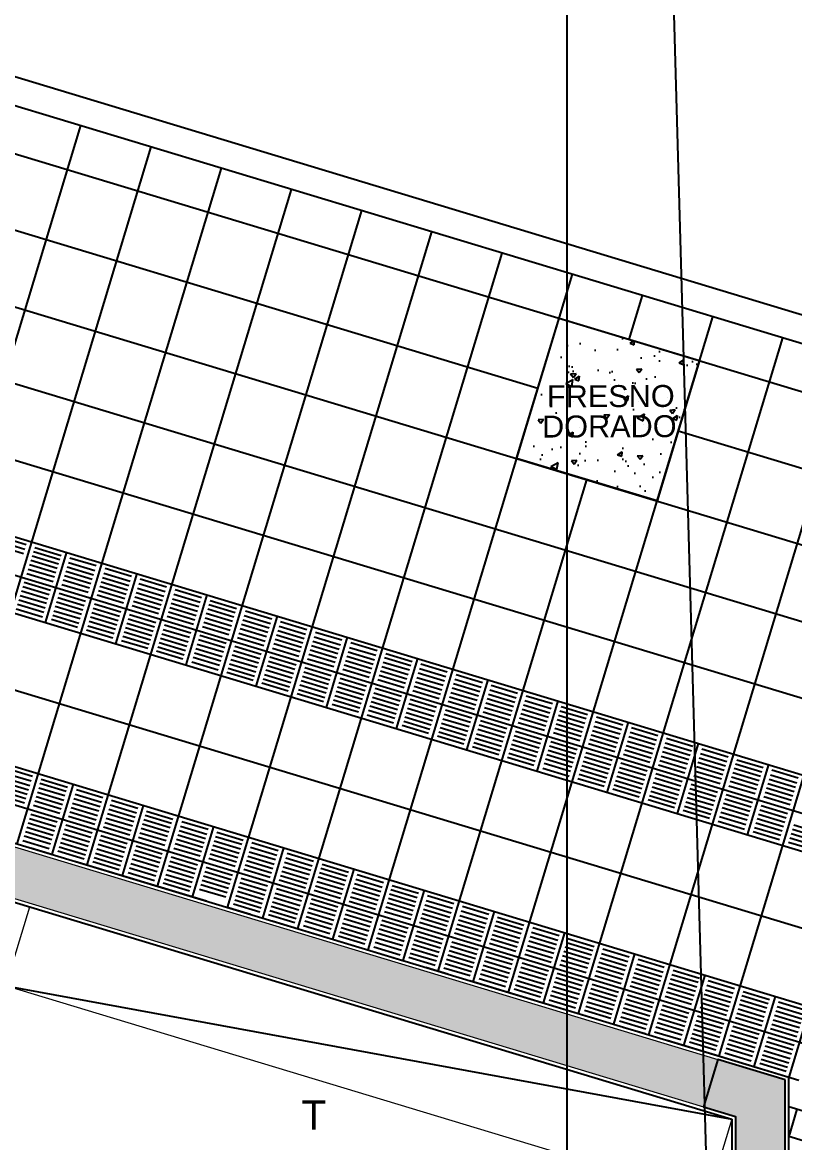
# Model space of a CAD drawing. Header units: inches. Extents: x -309 to 190, y -1585 to -1350.
# Drawn here: x -188.37 to -184.16, y -1381.71 to -1375.6 of the extents above; entities that cross this region are included whole.
import ezdxf
from ezdxf.enums import TextEntityAlignment as Align
from ezdxf.lldxf.tags import DXFTag

# ---------------------------------------------------------------- set-up
doc = ezdxf.new("R2010")
doc.units = ezdxf.units.IN
doc.header["$MEASUREMENT"] = 0
doc.linetypes.add('CENTER2', pattern=[1.125, 0.75, -0.125, 0.125, -0.125])
doc.linetypes.add('HIDDEN', pattern=[0.375, 0.25, -0.125])
doc.layers.get('0').update_dxf_attribs({"color": 9, "linetype": 'CONTINUOUS'})
for name, color, linetype in [('10-TEXTO', 9, 'CONTINUOUS'), ('CIEGOS', 9, 'CONTINUOUS'), ('color gris', 9, 'CONTINUOUS'), ('DET', 9, 'CONTINUOUS'), ('EQUIP', 9, 'CONTINUOUS'), ('estructura', 9, 'CONTINUOUS'), ('lm', 9, 'HIDDEN'), ('NO VIDENTES', 9, 'CONTINUOUS'), ('PROY', 9, 'HIDDEN2'), ('REVOQUE', 9, 'CONTINUOUS'), ('V2', 9, 'CONTINUOUS')]:
    doc.layers.add(name, color=color, linetype=linetype)
doc.layers.add('cota', color=9, linetype='CONTINUOUS', lineweight=9)
doc.layers.add('MURO 27', color=9, linetype='CONTINUOUS', lineweight=9)
doc.styles.add('ROMANS', font='arial.ttf')
doc.styles.get("Standard").update_dxf_attribs({"font": 'arial.ttf'})
tags = doc.linetypes.add('HIDDEN2', pattern=[0.1875, 0.125, -0.0625]).pattern_tags.tags
tags[6:7] = [DXFTag(74, 4), DXFTag(75, 0), DXFTag(340, '0'), DXFTag(46, 1.0), DXFTag(50, 0.0), DXFTag(44, 0.0), DXFTag(45, 0.0)]
tags[4:5] = [DXFTag(74, 4), DXFTag(75, 0), DXFTag(340, '0'), DXFTag(46, 1.0), DXFTag(50, 0.0), DXFTag(44, 0.0), DXFTag(45, 0.0)]

msp = doc.modelspace()

# ---------------------------------------------------------------- hatches: boundary and pattern name
at = {"layer": 'color gris'}
h = msp.add_hatch(color=256, dxfattribs=at)
h.paths.add_polyline_path([(-234.3518, -1419.3882), (-234.6018, -1419.3882), (-234.6018, -1419.1182), (-234.1018, -1419.1182), (-234.1018, -1419.3882)])
h.paths.add_polyline_path([(-234.6018, -1413.2882), (-234.6018, -1413.0382), (-234.3318, -1413.0382), (-234.3318, -1413.5382), (-234.6018, -1413.5382)])
h.paths.add_polyline_path([(-234.6018, -1407.3882), (-234.6018, -1407.1382), (-234.3318, -1407.1382), (-234.3318, -1407.6382), (-234.6018, -1407.6382)])
h.paths.add_polyline_path([(-234.6018, -1401.4882), (-234.6018, -1401.2382), (-234.3318, -1401.2382), (-234.3318, -1401.7382), (-234.6018, -1401.7382)])
h.paths.add_polyline_path([(-234.6018, -1395.5882), (-234.6018, -1395.3382), (-234.3318, -1395.3382), (-234.3318, -1395.8382), (-234.6018, -1395.8382)])
h.paths.add_polyline_path([(-234.6018, -1389.6882), (-234.6018, -1389.4382), (-234.3318, -1389.4382), (-234.3318, -1389.9382), (-234.6018, -1389.9382)])
h.paths.add_polyline_path([(-234.3518, -1379.1082), (-234.6018, -1379.1082), (-234.6018, -1379.3782), (-234.0419, -1379.3782), (-234.0419, -1379.1082)])
h.paths.add_polyline_path([(-234.6018, -1383.7882), (-234.6018, -1383.5382), (-234.3318, -1383.5382), (-234.3318, -1384.0382), (-234.6018, -1384.0382)])
h.paths.add_polyline_path([(-199.2985, -1406.2982), (-199.2985, -1406.0482), (-199.0285, -1406.0482), (-199.0285, -1406.5482), (-199.2985, -1406.5482)])
h.paths.add_polyline_path([(-181.3218, -1419.1182), (-181.0518, -1419.1182), (-181.0518, -1419.3882), (-181.3218, -1419.3882)])
h.paths.add_polyline_path([(-206.6218, -1375.5582), (-206.6218, -1375.3082), (-206.8918, -1375.3082), (-206.8918, -1375.9682), (-206.6218, -1375.9682)])
h.paths.add_polyline_path([(-191.7851, -1379.3584), (-192.2851, -1379.3584), (-192.2851, -1379.1382), (-192.2261, -1378.943), (-191.707, -1379.0999)])
h.paths.add_polyline_path([(-184.2118, -1381.3667), (-184.5775, -1381.2561), (-184.6557, -1381.5145), (-184.4818, -1381.5671), (-184.4818, -1381.8667), (-184.2118, -1381.8667)])
h.paths.add_polyline_path([(-184.7118, -1395.5882), (-184.7118, -1395.4882), (-184.2118, -1395.4882), (-184.2118, -1395.6882), (-184.7118, -1395.6882)])
h.paths.add_polyline_path([(-184.7118, -1389.6882), (-184.7118, -1389.5882), (-184.2118, -1389.5882), (-184.2118, -1389.7882), (-184.7118, -1389.7882)])
h.paths.add_polyline_path([(-184.7118, -1383.7882), (-184.7118, -1383.6882), (-184.2118, -1383.6882), (-184.2118, -1383.8882), (-184.7118, -1383.8882)])
h.paths.add_polyline_path([(-203.9892, -1375.3855), (-204.2285, -1375.3131), (-204.3067, -1375.5715), (-203.8281, -1375.7163), (-203.7499, -1375.4578)])
h.paths.add_polyline_path([(-206.5818, -1395.5882), (-206.5818, -1395.4882), (-206.0818, -1395.4882), (-206.0818, -1395.6882), (-206.5818, -1395.6882)])
h.paths.add_polyline_path([(-184.2118, -1410.4082), (-184.2118, -1410.6582), (-184.4818, -1410.6582), (-184.4818, -1410.1582), (-184.2118, -1410.1582)])
h.paths.add_polyline_path([(-191.7652, -1410.3882), (-192.0152, -1410.3882), (-192.0152, -1410.6582), (-191.5152, -1410.6582), (-191.5152, -1410.3882)])
h.paths.add_polyline_path([(-199.0485, -1410.3882), (-199.2985, -1410.3882), (-199.2985, -1410.6582), (-198.7985, -1410.6582), (-198.7985, -1410.3882)])
h.paths.add_polyline_path([(-184.4818, -1401.4882), (-184.4818, -1401.2382), (-184.2118, -1401.2382), (-184.2118, -1401.7382), (-184.4818, -1401.7382)])
h.paths.add_polyline_path([(-191.7652, -1401.2382), (-192.0152, -1401.2382), (-192.0152, -1401.5082), (-191.5152, -1401.5082), (-191.5152, -1401.2382)])
h.paths.add_polyline_path([(-199.0485, -1401.2382), (-199.2985, -1401.2382), (-199.2985, -1401.5082), (-198.7985, -1401.5082), (-198.7985, -1401.2382)])
h.paths.add_polyline_path([(-191.7652, -1419.1182), (-192.0152, -1419.1182), (-192.0152, -1419.3882), (-191.5152, -1419.3882), (-191.5152, -1419.1182)])
h.paths.add_polyline_path([(-199.0485, -1419.1182), (-199.2985, -1419.1182), (-199.2985, -1419.3882), (-198.7985, -1419.3882), (-198.7985, -1419.1182)])
h.paths.add_polyline_path([(-184.2118, -1419.3882), (-184.2118, -1419.1182), (-184.7118, -1419.1182), (-184.7118, -1419.3882)])
h.paths.add_polyline_path([(-206.3318, -1419.1182), (-206.5818, -1419.1182), (-206.5818, -1419.3882), (-206.0818, -1419.3882), (-206.0818, -1419.1182)])
h.paths.add_polyline_path([(-206.8718, -1419.1182), (-207.1218, -1419.1182), (-207.1218, -1419.3882), (-206.6218, -1419.3882), (-206.6218, -1419.1182)])
h.paths.add_polyline_path([(-206.5818, -1379.2382), (-206.5818, -1379.1382), (-206.0818, -1379.1382), (-206.0818, -1379.3382), (-206.5818, -1379.3382)])
h.paths.add_polyline_path([(-206.5818, -1413.2882), (-206.5818, -1413.0382), (-206.3118, -1413.0382), (-206.3118, -1413.5382), (-206.5818, -1413.5382)])
h.paths.add_polyline_path([(-206.6218, -1413.2882), (-206.6218, -1413.0382), (-206.8918, -1413.0382), (-206.8918, -1413.5382), (-206.6218, -1413.5382)])
h.paths.add_polyline_path([(-206.5818, -1407.3882), (-206.5818, -1407.1382), (-206.3118, -1407.1382), (-206.3118, -1407.6382), (-206.5818, -1407.6382)])
h.paths.add_polyline_path([(-206.6218, -1407.3882), (-206.6218, -1407.1382), (-206.8918, -1407.1382), (-206.8918, -1407.6382), (-206.6218, -1407.6382)])
h.paths.add_polyline_path([(-206.5818, -1401.4882), (-206.5818, -1401.2382), (-206.3118, -1401.2382), (-206.3118, -1401.7382), (-206.5818, -1401.7382)])
h.paths.add_polyline_path([(-206.6218, -1401.4882), (-206.6218, -1401.2382), (-206.8918, -1401.2382), (-206.8918, -1401.7382), (-206.6218, -1401.7382)])
h.paths.add_polyline_path([(-206.6218, -1395.5882), (-206.6218, -1395.3382), (-206.8918, -1395.3382), (-206.8918, -1395.8382), (-206.6218, -1395.8382)])
h.paths.add_polyline_path([(-206.5818, -1389.6882), (-206.5818, -1389.5882), (-206.0818, -1389.5882), (-206.0818, -1389.7882), (-206.5818, -1389.7882)])
h.paths.add_polyline_path([(-206.6218, -1389.6882), (-206.6218, -1389.4382), (-206.8918, -1389.4382), (-206.8918, -1389.9382), (-206.6218, -1389.9382)])
h.paths.add_polyline_path([(-211.4118, -1375.6182), (-211.4118, -1375.3082), (-211.6818, -1375.3082), (-211.6818, -1375.9682), (-211.4118, -1375.9682)])
h.paths.add_polyline_path([(-206.5818, -1383.7882), (-206.5818, -1383.6882), (-206.0818, -1383.6882), (-206.0818, -1383.8882), (-206.5818, -1383.8882)])
h.paths.add_polyline_path([(-206.6218, -1383.7882), (-206.6218, -1383.5382), (-206.8918, -1383.5382), (-206.8918, -1384.0382), (-206.6218, -1384.0382)])
h.paths.add_polyline_path([(-206.6218, -1379.2382), (-206.6218, -1378.9882), (-206.8918, -1378.9882), (-206.8918, -1379.4882), (-206.6218, -1379.4882)])
at = {"layer": 'MURO 27'}
h = msp.add_hatch(color=256, dxfattribs=at)
h.paths.add_polyline_path([(-206.8918, -1375.3082), (-211.4118, -1375.3082), (-211.4118, -1375.5782), (-208.6918, -1375.5782), (-208.6918, -1379.1682), (-208.4218, -1379.1682), (-208.4218, -1375.5782), (-206.8918, -1375.5782)])
h.paths.add_polyline_path([(-204.0482, -1375.6497), (-204.3067, -1375.5715), (-204.5294, -1376.3082), (-206.1218, -1376.3082), (-206.1218, -1375.3082), (-206.6218, -1375.3082), (-206.6218, -1375.5782), (-206.3918, -1375.5782), (-206.3918, -1376.3082), (-206.6218, -1376.3082), (-206.6218, -1375.9682), (-206.8918, -1375.9682), (-206.8918, -1378.8982), (-207.5818, -1378.8982), (-207.5818, -1379.1682), (-206.8918, -1379.1682), (-206.8918, -1378.9882), (-206.6218, -1378.9882), (-206.6218, -1376.5782), (-204.329, -1376.5782)])
h.paths.add_polyline_path([(-203.7499, -1375.4578), (-203.8281, -1375.7163), (-192.2851, -1379.2072), (-192.2851, -1379.1382), (-192.2261, -1378.943)])
h.paths.add_polyline_path([(-191.707, -1379.0999), (-191.7851, -1379.3584), (-184.6557, -1381.5145), (-184.5775, -1381.2561)])
h.paths.add_polyline_path([(-184.2118, -1381.8667), (-184.4818, -1381.8667), (-184.4818, -1383.6882), (-184.2118, -1383.6882)])
h.paths.add_polyline_path([(-184.2118, -1383.8882), (-184.4818, -1383.8882), (-184.4818, -1389.5882), (-184.2118, -1389.5882)])
h.paths.add_polyline_path([(-184.2118, -1389.7882), (-184.4818, -1389.7882), (-184.4818, -1395.4882), (-184.2118, -1395.4882)])
h.paths.add_polyline_path([(-184.2118, -1395.6882), (-184.4818, -1395.6882), (-184.4818, -1398.7382), (-184.2118, -1398.7382)])
h.paths.add_polyline_path([(-184.2118, -1399.9782), (-184.4818, -1399.9782), (-184.4818, -1401.2382), (-184.2118, -1401.2382)])
h.paths.add_polyline_path([(-184.2118, -1413.5382), (-184.4818, -1413.5382), (-184.4818, -1419.1182), (-184.2118, -1419.1182)])
h.paths.add_polyline_path([(-184.2118, -1410.6582), (-184.4818, -1410.6582), (-184.4818, -1410.8982), (-184.2118, -1410.8982)])
h.paths.add_polyline_path([(-199.2985, -1419.1182), (-206.0818, -1419.1182), (-206.0818, -1419.3882), (-199.2985, -1419.3882)])
h.paths.add_polyline_path([(-207.1218, -1419.1182), (-234.1018, -1419.1182), (-234.1018, -1419.3882), (-207.1218, -1419.3882)])
h.paths.add_polyline_path([(-192.0152, -1419.1182), (-198.7985, -1419.1182), (-198.7985, -1419.3882), (-192.0152, -1419.3882)])
h.paths.add_polyline_path([(-184.7118, -1419.1182), (-191.5152, -1419.1182), (-191.5152, -1419.3882), (-184.7118, -1419.3882)])
h.paths.add_polyline_path([(-234.3318, -1413.5382), (-234.6018, -1413.5382), (-234.6018, -1419.1182), (-234.3318, -1419.1182)])
h.paths.add_polyline_path([(-234.3318, -1407.6382), (-234.6018, -1407.6382), (-234.6018, -1413.0382), (-234.3318, -1413.0382)])
h.paths.add_polyline_path([(-234.3318, -1401.7382), (-234.6018, -1401.7382), (-234.6018, -1407.1382), (-234.3318, -1407.1382)])
h.paths.add_polyline_path([(-234.3318, -1398.0282), (-234.6018, -1398.0282), (-234.6018, -1401.2382), (-234.3318, -1401.2382)])
h.paths.add_polyline_path([(-234.3318, -1384.0382), (-234.6018, -1384.0382), (-234.6018, -1389.4382), (-234.3318, -1389.4382)])
h.paths.add_polyline_path([(-234.3318, -1389.9382), (-234.6018, -1389.9382), (-234.6018, -1395.3382), (-234.3318, -1395.3382)])
h.paths.add_polyline_path([(-234.3318, -1379.3782), (-234.6018, -1379.3782), (-234.6018, -1382.0482), (-234.3318, -1382.0482)])
h.paths.add_polyline_path([(-234.3318, -1382.5882), (-234.6018, -1382.5882), (-234.6018, -1383.5382), (-234.3318, -1383.5382)])
h.paths.add_polyline_path([(-206.6218, -1389.9382), (-206.8918, -1389.9382), (-206.8918, -1395.3382), (-206.6218, -1395.3382)])
h.paths.add_polyline_path([(-206.6218, -1384.0382), (-206.8918, -1384.0382), (-206.8918, -1389.4382), (-206.6218, -1389.4382)])
h.paths.add_polyline_path([(-206.6218, -1379.4882), (-206.8918, -1379.4882), (-206.8918, -1383.5382), (-206.6218, -1383.5382)])
h.paths.add_polyline_path([(-206.6218, -1398.0282), (-206.8918, -1398.0282), (-206.8918, -1401.2382), (-206.6218, -1401.2382)])
h.paths.add_polyline_path([(-206.6218, -1401.7382), (-206.8918, -1401.7382), (-206.8918, -1407.1382), (-206.6218, -1407.1382)])
h.paths.add_polyline_path([(-206.6218, -1407.6382), (-206.8918, -1407.6382), (-206.8918, -1407.7482), (-206.6218, -1407.7482)])
at = {"layer": 'PROY'}
h = msp.add_hatch(dxfattribs=at)
h.set_pattern_fill('AR-CONC', color=256, scale=0.04, angle=-16.82674, style=0)
h.set_pattern_definition([(33.17326, (-90.32947, -1596.99455), (0.26735397, -0.10707874), [0.03, -0.33]), (338.17326, (-90.32947, -1596.99455), (0.03397317, 0.30406087), [0.024, -0.264]), (83.6247, (-90.3072, -1597.00347), (0.30132713, 0.19698213), [0.02549608, -0.28045684]), (29.35746, (-90.3063, -1596.91797), (0.389453, -0.1869504), [0.045, -0.495]), (79.8089, (-90.27386, -1596.93355), (0.4706522, 0.2647386), [0.0382441, -0.4206855]), (334.35742, (-90.3063, -1596.91797), (0.4706522, 0.2647386), [0.036, -0.396]), (4.17326, (-90.27382, -1596.9487), (0.18192024, -0.22326895), [0.03, -0.33]), (309.17326, (-90.27382, -1596.9487), (0.17712524, 0.2494671), [0.024, -0.264]), (54.6247, (-90.25866, -1596.9673), (0.35904548, 0.02619816), [0.02549608, -0.28045684]), (20.673256, (-90.32947, -1596.99455), (0.04320195, 0.126048325), [0, -0.2608, 0, -0.268, 0, -0.265]), (350.673256, (-90.32947, -1596.99455), (0.14639193, 0.12054871), [0, -0.1528, 0, -0.2548, 0, -0.101]), (310.673256, (-90.41485, -1596.96873), (0.20177496, -0.07044774), [0, -0.1, 0, -0.312, 0, -0.414]), (300.67326, (-90.45314, -1596.95715), (0.234878, -0.0292004), [0, -0.13, 0, -0.2072, 0, -0.294])])
h.paths.add_polyline_path([(-185.444, -1377.2121), (-185.6755, -1377.9779), (-184.9098, -1378.2095), (-184.6782, -1377.4437)])

# ---------------------------------------------------------------- linework, layer by layer
msp.add_lwpolyline([(-185.4018, -1354.7382), (-185.4018, -1389.4382), (-184.5018, -1389.4382), (-184.5018, -1386.7382)], close=True)
for points in [[(-188.4608, -1380.8548), (-184.5018, -1381.5819)], [(-181.347, -1382.3741), (-184.1918, -1381.5138)], [(-184.147, -1381.5273), (-184.1918, -1381.6757)], [(-181.3918, -1382.5225), (-184.1918, -1381.6757)]]:
    msp.add_lwpolyline(points)
at = {"layer": 'CIEGOS'}
for points in [[(-204.0052, -1373.6882), (-171.8211, -1383.4215)], [(-204.0644, -1374.0882), (-172.0635, -1383.7661)], [(-204.1827, -1374.8882), (-172.5483, -1384.4553)]]:
    msp.add_lwpolyline(points, dxfattribs=at)
at = {"layer": 'DET'}
for points in [[(-203.7094, -1371.6882), (-170.6093, -1381.6985)], [(-203.8277, -1372.4882), (-171.094, -1382.3877)], [(-203.8883, -1372.8882), (-171.336, -1382.7329)], [(-203.946, -1373.2882), (-171.5788, -1383.0769)], [(-204.0348, -1373.8882), (-171.9423, -1383.5938)], [(-204.1235, -1374.4882), (-172.3059, -1384.1107)], [(-204.2123, -1375.0882), (-172.6803, -1384.6243)], [(-189.1662, -1379.8475), (-188.0517, -1376.1623)], [(-188.7833, -1379.9632), (-187.6688, -1376.2781)], [(-189.7714, -1376.3213), (-185.5597, -1377.595)], [(-188.4004, -1380.079), (-187.286, -1376.3939)], [(-188.0176, -1380.1948), (-186.9031, -1376.5097)], [(-187.6347, -1380.3106), (-186.5202, -1376.6255)], [(-187.2518, -1380.4264), (-186.1373, -1376.7413)], [(-186.8689, -1380.5422), (-185.7545, -1376.857)], [(-186.4861, -1380.658), (-185.3716, -1376.9728)], [(-185.0611, -1377.3279), (-184.9887, -1377.0886)], [(-185.7203, -1380.8896), (-184.6058, -1377.2044)], [(-185.3375, -1381.0054), (-184.223, -1377.3202)], [(-184.9546, -1381.1212), (-183.8401, -1377.436)], [(-184.5717, -1381.237), (-183.4572, -1377.5518)], [(-184.1888, -1381.3527), (-183.0743, -1377.6676)], [(-184.794, -1377.8266), (-180.5824, -1379.1003)], [(-186.1032, -1380.7738), (-185.2927, -1378.0937)], [(-188.2445, -1378.8725), (-188.1287, -1378.4896)], [(-187.8616, -1378.9883), (-187.7458, -1378.6054)], [(-187.4788, -1379.1041), (-187.363, -1378.7212)], [(-187.0959, -1379.2199), (-186.9801, -1378.837)], [(-186.713, -1379.3357), (-186.5972, -1378.9528)], [(-186.3301, -1379.4515), (-186.2143, -1379.0686)], [(-185.9473, -1379.5673), (-185.8315, -1379.1844)], [(-185.5644, -1379.6831), (-185.4486, -1379.3002)], [(-185.1815, -1379.7989), (-185.0657, -1379.416)], [(-184.7986, -1379.9146), (-184.6829, -1379.5318)], [(-184.4158, -1380.0304), (-184.3, -1379.6476)], [(-188.209, -1380.1369), (-188.0932, -1379.7541)], [(-187.8261, -1380.2527), (-187.7103, -1379.8699)], [(-187.4433, -1380.3685), (-187.3275, -1379.9856)], [(-187.0604, -1380.4843), (-186.9446, -1380.1014)], [(-186.6775, -1380.6001), (-186.5617, -1380.2172)], [(-186.2946, -1380.7159), (-186.1788, -1380.333)], [(-185.9118, -1380.8317), (-185.796, -1380.4488)], [(-185.5289, -1380.9475), (-185.4131, -1380.5646)], [(-185.146, -1381.0633), (-185.0302, -1380.6804)], [(-184.7631, -1381.1791), (-184.6474, -1380.7962)], [(-184.3803, -1381.2949), (-184.2645, -1380.912)]]:
    msp.add_lwpolyline(points, dxfattribs=at)
at = {"layer": 'EQUIP', "linetype": 'Continuous', "lineweight": 5}
msp.add_lwpolyline([(-184.5018, -1381.5819), (-184.6321, -1382.0127), (-188.4608, -1380.8548), (-188.3306, -1380.424)], close=True, dxfattribs=at)
at = {"layer": 'estructura'}
msp.add_lwpolyline([(-184.2118, -1381.3667), (-184.5775, -1381.2561), (-184.6557, -1381.5145), (-184.4818, -1381.5671), (-184.4818, -1381.8667), (-184.2118, -1381.8667)], close=True, dxfattribs=at)
at = {"layer": 'lm', "linetype": 'CENTER2'}
msp.add_lwpolyline([(-206.3913, -1374.6381), (-171.2368, -1385.2698)], dxfattribs=at)
at = {"layer": 'MURO 27'}
for points in [[(-206.6218, -1375.3082), (-206.1218, -1375.3082), (-206.1218, -1376.3082), (-204.5294, -1376.3082), (-204.2285, -1375.3131), (-184.5775, -1381.2561)], [(-206.6218, -1376.5782), (-204.329, -1376.5782), (-204.0482, -1375.6497), (-184.6557, -1381.5145)]]:
    msp.add_lwpolyline(points, dxfattribs=at)
at = {"layer": 'NO VIDENTES'}
for p, q in [((-188.5021, -1378.4289), (-188.3586, -1378.4724)), ((-188.3513, -1378.4484), (-188.4949, -1378.405)), ((-188.5094, -1378.4529), (-188.3658, -1378.4963)), ((-188.1671, -1378.5303), (-188.3107, -1378.4868)), ((-188.3035, -1378.4629), (-188.1599, -1378.5063)), ((-188.1816, -1378.5781), (-188.3252, -1378.5347)), ((-188.1744, -1378.5542), (-188.3179, -1378.5108)), ((-188.1193, -1378.5447), (-187.9757, -1378.5882)), ((-187.9684, -1378.5642), (-188.112, -1378.5208)), ((-188.2033, -1378.6499), (-188.3469, -1378.6065)), ((-188.1961, -1378.626), (-188.3396, -1378.5826)), ((-188.1888, -1378.602), (-188.3324, -1378.5586)), ((-188.1337, -1378.5926), (-187.9902, -1378.636)), ((-188.1265, -1378.5687), (-187.9829, -1378.6121)), ((-187.9278, -1378.6026), (-187.7842, -1378.6461)), ((-187.777, -1378.6221), (-187.9206, -1378.5787)), ((-188.2178, -1378.6978), (-188.3614, -1378.6543)), ((-188.1554, -1378.6644), (-188.0119, -1378.7078)), ((-188.1482, -1378.6405), (-188.0046, -1378.6839)), ((-188.141, -1378.6165), (-187.9974, -1378.6599)), ((-187.9495, -1378.6744), (-187.806, -1378.7178)), ((-187.9423, -1378.6505), (-187.7987, -1378.6939)), ((-187.9351, -1378.6266), (-187.7915, -1378.67)), ((-187.7364, -1378.6605), (-187.5928, -1378.7039)), ((-187.5856, -1378.68), (-187.7291, -1378.6366)), ((-188.2395, -1378.7696), (-188.3831, -1378.7261)), ((-188.2322, -1378.7456), (-188.3758, -1378.7022)), ((-188.225, -1378.7217), (-188.3686, -1378.6783)), ((-188.1772, -1378.7362), (-188.0336, -1378.7796)), ((-188.1699, -1378.7122), (-188.0263, -1378.7557)), ((-187.964, -1378.7223), (-187.8204, -1378.7657)), ((-187.9568, -1378.6983), (-187.8132, -1378.7418)), ((-187.7581, -1378.7323), (-187.6145, -1378.7757)), ((-187.7509, -1378.7084), (-187.6073, -1378.7518)), ((-187.7436, -1378.6845), (-187.6, -1378.7279)), ((-187.5449, -1378.7184), (-187.4014, -1378.7618)), ((-187.3941, -1378.7379), (-187.5377, -1378.6945)), ((-188.4048, -1378.7979), (-188.2612, -1378.8413)), ((-188.254, -1378.8174), (-188.3975, -1378.774)), ((-188.2467, -1378.7935), (-188.3903, -1378.7501)), ((-188.1916, -1378.784), (-188.048, -1378.8275)), ((-188.1844, -1378.7601), (-188.0408, -1378.8035)), ((-187.9857, -1378.7941), (-187.8421, -1378.8375)), ((-187.9785, -1378.7701), (-187.8349, -1378.8136)), ((-187.7726, -1378.7802), (-187.629, -1378.8236)), ((-187.7653, -1378.7562), (-187.6218, -1378.7997)), ((-187.5667, -1378.7902), (-187.4231, -1378.8336)), ((-187.5594, -1378.7663), (-187.4158, -1378.8097)), ((-187.5522, -1378.7424), (-187.4086, -1378.7858)), ((-187.2099, -1378.8197), (-187.3535, -1378.7763)), ((-187.3463, -1378.7524), (-187.2027, -1378.7958)), ((-188.0698, -1378.8992), (-188.2133, -1378.8558)), ((-188.2061, -1378.8319), (-188.0625, -1378.8753)), ((-188.1989, -1378.808), (-188.0553, -1378.8514)), ((-188.0002, -1378.8419), (-187.8566, -1378.8853)), ((-187.993, -1378.818), (-187.8494, -1378.8614)), ((-187.7943, -1378.852), (-187.6507, -1378.8954)), ((-187.787, -1378.828), (-187.6435, -1378.8715)), ((-187.5811, -1378.8381), (-187.4376, -1378.8815)), ((-187.5739, -1378.8141), (-187.4303, -1378.8576)), ((-187.2316, -1378.8915), (-187.3752, -1378.8481)), ((-187.2244, -1378.8676), (-187.368, -1378.8242)), ((-187.2172, -1378.8437), (-187.3607, -1378.8002)), ((-187.1693, -1378.8581), (-187.0257, -1378.9016)), ((-187.1621, -1378.8342), (-187.0185, -1378.8776)), ((-187.0113, -1378.8537), (-187.1548, -1378.8103)), ((-187.8783, -1378.9571), (-188.0219, -1378.9137)), ((-188.0147, -1378.8898), (-187.8711, -1378.9332)), ((-188.0074, -1378.8659), (-187.8638, -1378.9093)), ((-187.8088, -1378.8998), (-187.6652, -1378.9432)), ((-187.8015, -1378.8759), (-187.6579, -1378.9193)), ((-187.6028, -1378.9099), (-187.4593, -1378.9533)), ((-187.5956, -1378.8859), (-187.452, -1378.9294)), ((-187.2461, -1378.9394), (-187.3897, -1378.896)), ((-187.2389, -1378.9155), (-187.3825, -1378.872)), ((-187.1838, -1378.906), (-187.0402, -1378.9494)), ((-187.1765, -1378.8821), (-187.033, -1378.9255)), ((-186.9779, -1378.916), (-186.8343, -1378.9595)), ((-186.9706, -1378.8921), (-186.8271, -1378.9355)), ((-186.8198, -1378.9116), (-186.9634, -1378.8682)), ((-187.6869, -1379.015), (-187.8305, -1378.9716)), ((-187.8232, -1378.9477), (-187.6796, -1378.9911)), ((-187.816, -1378.9238), (-187.6724, -1378.9672)), ((-187.6246, -1378.9816), (-187.481, -1379.0251)), ((-187.6173, -1378.9577), (-187.4737, -1379.0011)), ((-187.6101, -1378.9338), (-187.4665, -1378.9772)), ((-187.2678, -1379.0112), (-187.4114, -1378.9678)), ((-187.2606, -1378.9872), (-187.4042, -1378.9438)), ((-187.1983, -1378.9539), (-187.0547, -1378.9973)), ((-187.191, -1378.9299), (-187.0474, -1378.9734)), ((-186.9923, -1378.9639), (-186.8488, -1379.0073)), ((-186.9851, -1378.94), (-186.8415, -1378.9834)), ((-186.7864, -1378.9739), (-186.6429, -1379.0174)), ((-186.7792, -1378.95), (-186.6356, -1378.9934)), ((-186.6284, -1378.9695), (-186.772, -1378.9261)), ((-187.4954, -1379.0729), (-187.639, -1379.0295)), ((-187.6318, -1379.0056), (-187.4882, -1379.049)), ((-187.2895, -1379.083), (-187.4331, -1379.0395)), ((-187.2823, -1379.059), (-187.4259, -1379.0156)), ((-187.2751, -1379.0351), (-187.4186, -1378.9917)), ((-187.22, -1379.0256), (-187.0764, -1379.0691)), ((-187.2127, -1379.0017), (-187.0692, -1379.0451)), ((-187.0068, -1379.0118), (-186.8632, -1379.0552)), ((-186.9996, -1378.9878), (-186.856, -1379.0312)), ((-186.8009, -1379.0218), (-186.6573, -1379.0652)), ((-186.7937, -1378.9979), (-186.6501, -1379.0413)), ((-186.595, -1379.0318), (-186.4514, -1379.0753)), ((-186.5878, -1379.0079), (-186.4442, -1379.0513)), ((-186.4369, -1379.0274), (-186.5805, -1378.984)), ((-186.3891, -1379.0419), (-186.2455, -1379.0853)), ((-187.4476, -1379.0874), (-187.304, -1379.1308)), ((-187.2968, -1379.1069), (-187.4404, -1379.0635)), ((-187.2417, -1379.0974), (-187.0981, -1379.1409)), ((-187.2344, -1379.0735), (-187.0909, -1379.1169)), ((-187.2272, -1379.0496), (-187.0836, -1379.093)), ((-187.0285, -1379.0835), (-186.885, -1379.127)), ((-187.0213, -1379.0596), (-186.8777, -1379.103)), ((-186.8154, -1379.0697), (-186.6718, -1379.1131)), ((-186.8081, -1379.0457), (-186.6646, -1379.0891)), ((-186.6167, -1379.1036), (-186.4731, -1379.147)), ((-186.6095, -1379.0797), (-186.4659, -1379.1231)), ((-186.6022, -1379.0558), (-186.4587, -1379.0992)), ((-186.26, -1379.1331), (-186.4036, -1379.0897)), ((-186.2527, -1379.1092), (-186.3963, -1379.0658)), ((-186.0541, -1379.1432), (-186.1976, -1379.0998)), ((-187.1126, -1379.1887), (-187.2562, -1379.1453)), ((-187.2489, -1379.1214), (-187.1053, -1379.1648)), ((-187.0502, -1379.1553), (-186.9067, -1379.1988)), ((-187.043, -1379.1314), (-186.8994, -1379.1748)), ((-187.0358, -1379.1075), (-186.8922, -1379.1509)), ((-186.8443, -1379.1654), (-186.7008, -1379.2088)), ((-186.8371, -1379.1414), (-186.6935, -1379.1849)), ((-186.8299, -1379.1175), (-186.6863, -1379.1609)), ((-186.6239, -1379.1275), (-186.4804, -1379.171)), ((-186.2817, -1379.2049), (-186.4253, -1379.1615)), ((-186.2745, -1379.181), (-186.418, -1379.1376)), ((-186.2672, -1379.1571), (-186.4108, -1379.1137)), ((-186.2121, -1379.1476), (-186.0685, -1379.191)), ((-186.2049, -1379.1237), (-186.0613, -1379.1671)), ((-185.8626, -1379.2011), (-186.0062, -1379.1577)), ((-186.9211, -1379.2466), (-187.0647, -1379.2032)), ((-187.0575, -1379.1793), (-186.9139, -1379.2227)), ((-186.8588, -1379.2132), (-186.7152, -1379.2567)), ((-186.8516, -1379.1893), (-186.708, -1379.2327)), ((-186.6529, -1379.2233), (-186.5093, -1379.2667)), ((-186.6457, -1379.1993), (-186.5021, -1379.2428)), ((-186.6384, -1379.1754), (-186.4948, -1379.2188)), ((-186.2889, -1379.2289), (-186.4325, -1379.1854)), ((-186.2338, -1379.2194), (-186.0903, -1379.2628)), ((-186.2266, -1379.1955), (-186.083, -1379.2389)), ((-186.2194, -1379.1716), (-186.0758, -1379.215)), ((-186.0207, -1379.2055), (-185.8771, -1379.2489)), ((-186.0134, -1379.1816), (-185.8699, -1379.225)), ((-185.6712, -1379.259), (-185.8148, -1379.2156)), ((-186.7297, -1379.3045), (-186.8733, -1379.2611)), ((-186.866, -1379.2372), (-186.7225, -1379.2806)), ((-186.6674, -1379.2711), (-186.5238, -1379.3145)), ((-186.6601, -1379.2472), (-186.5166, -1379.2906)), ((-186.3179, -1379.3246), (-186.4615, -1379.2812)), ((-186.3106, -1379.3007), (-186.4542, -1379.2572)), ((-186.3034, -1379.2767), (-186.447, -1379.2333)), ((-186.2411, -1379.2433), (-186.0975, -1379.2868)), ((-186.0424, -1379.2773), (-185.8988, -1379.3207)), ((-186.0352, -1379.2534), (-185.8916, -1379.2968)), ((-186.0279, -1379.2294), (-185.8843, -1379.2729)), ((-185.8365, -1379.2873), (-185.6929, -1379.3308)), ((-185.8292, -1379.2634), (-185.6857, -1379.3068)), ((-185.822, -1379.2395), (-185.6784, -1379.2829)), ((-185.4798, -1379.3169), (-185.6233, -1379.2734)), ((-186.5383, -1379.3624), (-186.6818, -1379.319)), ((-186.6746, -1379.2951), (-186.531, -1379.3385)), ((-186.3324, -1379.3724), (-186.4759, -1379.329)), ((-186.3251, -1379.3485), (-186.4687, -1379.3051)), ((-186.27, -1379.3391), (-186.1264, -1379.3825)), ((-186.2628, -1379.3151), (-186.1192, -1379.3586)), ((-186.2555, -1379.2912), (-186.112, -1379.3346)), ((-186.0641, -1379.3491), (-185.9205, -1379.3925)), ((-186.0496, -1379.3012), (-185.9061, -1379.3447)), ((-185.851, -1379.3352), (-185.7074, -1379.3786)), ((-185.8437, -1379.3113), (-185.7001, -1379.3547)), ((-185.645, -1379.3452), (-185.5015, -1379.3887)), ((-185.6378, -1379.3213), (-185.4942, -1379.3647)), ((-185.6306, -1379.2974), (-185.487, -1379.3408)), ((-185.4319, -1379.3313), (-185.2883, -1379.3748)), ((-186.4904, -1379.3769), (-186.3468, -1379.4203)), ((-186.3396, -1379.3964), (-186.4832, -1379.353)), ((-186.2845, -1379.3869), (-186.1409, -1379.4303)), ((-186.2773, -1379.363), (-186.1337, -1379.4064)), ((-186.0786, -1379.397), (-185.935, -1379.4404)), ((-186.0713, -1379.373), (-185.9278, -1379.4164)), ((-185.8727, -1379.407), (-185.7291, -1379.4504)), ((-185.8582, -1379.3591), (-185.7146, -1379.4026)), ((-185.6595, -1379.3931), (-185.5159, -1379.4365)), ((-185.6523, -1379.3692), (-185.5087, -1379.4126)), ((-185.31, -1379.4466), (-185.4536, -1379.4031)), ((-185.3028, -1379.4226), (-185.4464, -1379.3792)), ((-185.2956, -1379.3987), (-185.4391, -1379.3553)), ((-185.0969, -1379.4327), (-185.2405, -1379.3892)), ((-186.1554, -1379.4782), (-186.299, -1379.4348)), ((-186.2917, -1379.4108), (-186.1482, -1379.4543)), ((-186.1003, -1379.4687), (-185.9567, -1379.5122)), ((-186.0931, -1379.4448), (-185.9495, -1379.4882)), ((-186.0858, -1379.4209), (-185.9422, -1379.4643)), ((-185.8871, -1379.4548), (-185.7436, -1379.4983)), ((-185.8799, -1379.4309), (-185.7363, -1379.4743)), ((-185.6812, -1379.4649), (-185.5377, -1379.5083)), ((-185.6668, -1379.417), (-185.5232, -1379.4604)), ((-185.3245, -1379.4944), (-185.4681, -1379.451)), ((-185.3173, -1379.4705), (-185.4608, -1379.4271)), ((-185.2622, -1379.461), (-185.1186, -1379.5045)), ((-185.2549, -1379.4371), (-185.1114, -1379.4805)), ((-185.2477, -1379.4132), (-185.1041, -1379.4566)), ((-185.0563, -1379.4711), (-184.9127, -1379.5145)), ((-184.9055, -1379.4906), (-185.049, -1379.4471)), ((-185.964, -1379.5361), (-186.1075, -1379.4927)), ((-185.9089, -1379.5266), (-185.7653, -1379.5701)), ((-185.9016, -1379.5027), (-185.758, -1379.5461)), ((-185.8944, -1379.4788), (-185.7508, -1379.5222)), ((-185.6957, -1379.5127), (-185.5521, -1379.5562)), ((-185.6885, -1379.4888), (-185.5449, -1379.5322)), ((-185.3462, -1379.5662), (-185.4898, -1379.5228)), ((-185.3317, -1379.5183), (-185.4753, -1379.4749)), ((-185.2766, -1379.5089), (-185.1331, -1379.5523)), ((-185.2694, -1379.485), (-185.1258, -1379.5284)), ((-185.0707, -1379.5189), (-184.9272, -1379.5623)), ((-185.0635, -1379.495), (-184.9199, -1379.5384)), ((-184.8648, -1379.529), (-184.7213, -1379.5724)), ((-184.714, -1379.5485), (-184.8576, -1379.505)), ((-185.7725, -1379.594), (-185.9161, -1379.5506)), ((-185.7174, -1379.5845), (-185.5738, -1379.628)), ((-185.7102, -1379.5606), (-185.5666, -1379.604)), ((-185.7029, -1379.5367), (-185.5594, -1379.5801)), ((-185.3607, -1379.6141), (-185.5043, -1379.5706)), ((-185.3535, -1379.5901), (-185.497, -1379.5467)), ((-185.2984, -1379.5807), (-185.1548, -1379.6241)), ((-185.2839, -1379.5328), (-185.1403, -1379.5762)), ((-185.0924, -1379.5907), (-184.9489, -1379.6341)), ((-185.0852, -1379.5668), (-184.9416, -1379.6102)), ((-185.078, -1379.5429), (-184.9344, -1379.5863)), ((-184.8793, -1379.5768), (-184.7357, -1379.6202)), ((-184.8721, -1379.5529), (-184.7285, -1379.5963)), ((-184.6734, -1379.5869), (-184.5298, -1379.6303)), ((-184.5226, -1379.6063), (-184.6662, -1379.5629)), ((-185.5811, -1379.6519), (-185.7247, -1379.6085)), ((-185.3824, -1379.6859), (-185.526, -1379.6424)), ((-185.3752, -1379.6619), (-185.5187, -1379.6185)), ((-185.3679, -1379.638), (-185.5115, -1379.5946)), ((-185.3201, -1379.6525), (-185.1765, -1379.6959)), ((-185.3128, -1379.6285), (-185.1693, -1379.672)), ((-185.3056, -1379.6046), (-185.162, -1379.648)), ((-185.1069, -1379.6386), (-184.9633, -1379.682)), ((-184.901, -1379.6486), (-184.7574, -1379.692)), ((-184.8938, -1379.6247), (-184.7502, -1379.6681)), ((-184.8865, -1379.6008), (-184.743, -1379.6442)), ((-184.6879, -1379.6347), (-184.5443, -1379.6781)), ((-184.6806, -1379.6108), (-184.5371, -1379.6542)), ((-184.3384, -1379.6882), (-184.482, -1379.6448)), ((-184.4747, -1379.6208), (-184.3311, -1379.6642)), ((-188.4666, -1379.6934), (-188.3231, -1379.7368)), ((-188.3158, -1379.7128), (-188.4594, -1379.6694)), ((-185.5332, -1379.6664), (-185.3896, -1379.7098)), ((-185.3345, -1379.7003), (-185.191, -1379.7437)), ((-185.3273, -1379.6764), (-185.1837, -1379.7198)), ((-185.1286, -1379.7104), (-184.9851, -1379.7538)), ((-185.1214, -1379.6864), (-184.9778, -1379.7299)), ((-185.1142, -1379.6625), (-184.9706, -1379.7059)), ((-184.9155, -1379.6965), (-184.7719, -1379.7399)), ((-184.7096, -1379.7065), (-184.566, -1379.7499)), ((-184.7023, -1379.6826), (-184.5588, -1379.726)), ((-184.6951, -1379.6586), (-184.5515, -1379.7021)), ((-184.3529, -1379.736), (-184.4964, -1379.6926)), ((-184.3456, -1379.7121), (-184.4892, -1379.6687)), ((-184.2905, -1379.7026), (-184.1469, -1379.7461)), ((-184.1397, -1379.7221), (-184.2833, -1379.6787)), ((-188.4883, -1379.7651), (-188.3448, -1379.8086)), ((-188.4811, -1379.7412), (-188.3375, -1379.7846)), ((-188.4739, -1379.7173), (-188.3303, -1379.7607)), ((-188.1389, -1379.8186), (-188.2824, -1379.7752)), ((-188.1316, -1379.7947), (-188.2752, -1379.7513)), ((-188.268, -1379.7273), (-188.1244, -1379.7707)), ((-185.1982, -1379.7677), (-185.3418, -1379.7243)), ((-185.1431, -1379.7582), (-184.9995, -1379.8016)), ((-185.1359, -1379.7343), (-184.9923, -1379.7777)), ((-184.9372, -1379.7683), (-184.7936, -1379.8117)), ((-184.93, -1379.7443), (-184.7864, -1379.7877)), ((-184.9227, -1379.7204), (-184.7791, -1379.7638)), ((-184.7241, -1379.7544), (-184.5805, -1379.7978)), ((-184.3746, -1379.8078), (-184.5181, -1379.7644)), ((-184.3673, -1379.7839), (-184.5109, -1379.7405)), ((-184.3601, -1379.76), (-184.5037, -1379.7165)), ((-184.3122, -1379.7744), (-184.1687, -1379.8179)), ((-184.305, -1379.7505), (-184.1614, -1379.7939)), ((-184.2978, -1379.7266), (-184.1542, -1379.77)), ((-188.5028, -1379.813), (-188.3592, -1379.8564)), ((-188.4956, -1379.7891), (-188.352, -1379.8325)), ((-188.1533, -1379.8665), (-188.2969, -1379.823)), ((-188.1461, -1379.8425), (-188.2897, -1379.7991)), ((-188.091, -1379.8331), (-187.9474, -1379.8765)), ((-188.0838, -1379.8091), (-187.9402, -1379.8526)), ((-187.9329, -1379.8286), (-188.0765, -1379.7852)), ((-185.0068, -1379.8256), (-185.1503, -1379.7822)), ((-184.9517, -1379.8161), (-184.8081, -1379.8595)), ((-184.9444, -1379.7922), (-184.8009, -1379.8356)), ((-184.7458, -1379.8262), (-184.6022, -1379.8696)), ((-184.7385, -1379.8022), (-184.5949, -1379.8456)), ((-184.7313, -1379.7783), (-184.5877, -1379.8217)), ((-184.3963, -1379.8796), (-184.5399, -1379.8362)), ((-184.389, -1379.8557), (-184.5326, -1379.8123)), ((-184.3267, -1379.8223), (-184.1831, -1379.8657)), ((-184.3195, -1379.7984), (-184.1759, -1379.8418)), ((-188.1678, -1379.9143), (-188.3114, -1379.8709)), ((-188.1606, -1379.8904), (-188.3041, -1379.847)), ((-188.1055, -1379.8809), (-187.9619, -1379.9244)), ((-188.0982, -1379.857), (-187.9547, -1379.9004)), ((-187.8996, -1379.891), (-187.756, -1379.9344)), ((-187.8923, -1379.867), (-187.7487, -1379.9105)), ((-187.7415, -1379.8865), (-187.8851, -1379.8431)), ((-184.8153, -1379.8835), (-184.9589, -1379.84)), ((-184.6239, -1379.9414), (-184.7675, -1379.8979)), ((-184.7602, -1379.874), (-184.6167, -1379.9174)), ((-184.753, -1379.8501), (-184.6094, -1379.8935)), ((-184.4107, -1379.9275), (-184.5543, -1379.884)), ((-184.4035, -1379.9035), (-184.5471, -1379.8601)), ((-184.3484, -1379.8941), (-184.2048, -1379.9375)), ((-184.3412, -1379.8702), (-184.1976, -1379.9136)), ((-188.1895, -1379.9861), (-188.3331, -1379.9427)), ((-188.1823, -1379.9622), (-188.3259, -1379.9188)), ((-188.1199, -1379.9288), (-187.9764, -1379.9722)), ((-188.1127, -1379.9049), (-187.9691, -1379.9483)), ((-187.914, -1379.9388), (-187.7705, -1379.9823)), ((-187.9068, -1379.9149), (-187.7632, -1379.9583)), ((-187.5645, -1379.9923), (-187.7081, -1379.9489)), ((-187.5573, -1379.9684), (-187.7009, -1379.9249)), ((-187.6936, -1379.901), (-187.5501, -1379.9444)), ((-187.3586, -1380.0023), (-187.5022, -1379.9589)), ((-184.576, -1379.9558), (-184.4325, -1379.9993)), ((-184.4252, -1379.9753), (-184.5688, -1379.9319)), ((-184.418, -1379.9514), (-184.5616, -1379.908)), ((-184.3629, -1379.9419), (-184.2193, -1379.9854)), ((-184.3557, -1379.918), (-184.2121, -1379.9614)), ((-188.2112, -1380.0579), (-188.3548, -1380.0145)), ((-188.204, -1380.034), (-188.3476, -1379.9905)), ((-188.1967, -1380.01), (-188.3403, -1379.9666)), ((-188.1417, -1380.0006), (-187.9981, -1380.044)), ((-188.1344, -1379.9767), (-187.9908, -1380.0201)), ((-187.9285, -1379.9867), (-187.7849, -1380.0301)), ((-187.9213, -1379.9628), (-187.7777, -1380.0062)), ((-187.5863, -1380.0641), (-187.7298, -1380.0207)), ((-187.579, -1380.0401), (-187.7226, -1379.9967)), ((-187.5718, -1380.0162), (-187.7154, -1379.9728)), ((-187.5167, -1380.0068), (-187.3731, -1380.0502)), ((-187.5094, -1379.9828), (-187.3659, -1380.0263)), ((-187.3108, -1380.0168), (-187.1672, -1380.0602)), ((-184.241, -1380.0572), (-184.3846, -1380.0137)), ((-184.3774, -1379.9898), (-184.2338, -1380.0332)), ((-184.3701, -1379.9659), (-184.2265, -1380.0093)), ((-184.1715, -1379.9998), (-184.0279, -1380.0433)), ((-184.1642, -1379.9759), (-184.0206, -1380.0193)), ((-188.3693, -1380.0623), (-188.2257, -1380.1058)), ((-188.2185, -1380.0818), (-188.362, -1380.0384)), ((-188.1634, -1380.0724), (-188.0198, -1380.1158)), ((-188.1561, -1380.0484), (-188.0125, -1380.0919)), ((-188.1489, -1380.0245), (-188.0053, -1380.0679)), ((-187.9575, -1380.0824), (-187.8139, -1380.1258)), ((-187.9502, -1380.0585), (-187.8066, -1380.1019)), ((-187.943, -1380.0345), (-187.7994, -1380.078)), ((-187.5935, -1380.088), (-187.7371, -1380.0446)), ((-187.5384, -1380.0786), (-187.3948, -1380.122)), ((-187.5312, -1380.0546), (-187.3876, -1380.098)), ((-187.5239, -1380.0307), (-187.3803, -1380.0741)), ((-187.1817, -1380.1081), (-187.3252, -1380.0647)), ((-187.1744, -1380.0842), (-187.318, -1380.0407)), ((-186.9758, -1380.1181), (-187.1193, -1380.0747)), ((-184.0496, -1380.1151), (-184.1932, -1380.0716)), ((-184.1859, -1380.0477), (-184.0423, -1380.0911)), ((-184.1787, -1380.0238), (-184.0351, -1380.0672)), ((-188.0343, -1380.1637), (-188.1778, -1380.1202)), ((-188.1706, -1380.0963), (-188.027, -1380.1397)), ((-187.9719, -1380.1303), (-187.8283, -1380.1737)), ((-187.9647, -1380.1063), (-187.8211, -1380.1498)), ((-187.6224, -1380.1837), (-187.766, -1380.1403)), ((-187.6152, -1380.1598), (-187.7588, -1380.1164)), ((-187.608, -1380.1359), (-187.7515, -1380.0924)), ((-187.5456, -1380.1025), (-187.4021, -1380.1459)), ((-187.2034, -1380.1799), (-187.347, -1380.1364)), ((-187.1961, -1380.1559), (-187.3397, -1380.1125)), ((-187.1889, -1380.132), (-187.3325, -1380.0886)), ((-187.1338, -1380.1226), (-186.9902, -1380.166)), ((-187.1266, -1380.0986), (-186.983, -1380.142)), ((-186.7843, -1380.176), (-186.9279, -1380.1326)), ((-187.8428, -1380.2215), (-187.9864, -1380.1781)), ((-187.9792, -1380.1542), (-187.8356, -1380.1976)), ((-187.6369, -1380.2316), (-187.7805, -1380.1882)), ((-187.6297, -1380.2077), (-187.7733, -1380.1642)), ((-187.5746, -1380.1982), (-187.431, -1380.2416)), ((-187.5673, -1380.1743), (-187.4238, -1380.2177)), ((-187.5601, -1380.1503), (-187.4165, -1380.1938)), ((-187.2106, -1380.2038), (-187.3542, -1380.1604)), ((-187.1555, -1380.1943), (-187.0119, -1380.2378)), ((-187.1483, -1380.1704), (-187.0047, -1380.2138)), ((-187.141, -1380.1465), (-186.9975, -1380.1899)), ((-186.9496, -1380.2044), (-186.806, -1380.2478)), ((-186.9424, -1380.1805), (-186.7988, -1380.2239)), ((-186.9351, -1380.1565), (-186.7916, -1380.1999)), ((-186.7365, -1380.1905), (-186.5929, -1380.2339)), ((-187.795, -1380.236), (-187.6514, -1380.2794)), ((-187.6441, -1380.2555), (-187.7877, -1380.2121)), ((-187.5891, -1380.2461), (-187.4455, -1380.2895)), ((-187.5818, -1380.2221), (-187.4382, -1380.2656)), ((-187.2396, -1380.2995), (-187.3831, -1380.2561)), ((-187.2323, -1380.2756), (-187.3759, -1380.2322)), ((-187.2251, -1380.2517), (-187.3687, -1380.2082)), ((-187.1628, -1380.2183), (-187.0192, -1380.2617)), ((-186.9641, -1380.2522), (-186.8205, -1380.2957)), ((-186.9568, -1380.2283), (-186.8133, -1380.2717)), ((-186.6146, -1380.3057), (-186.7582, -1380.2623)), ((-186.6074, -1380.2818), (-186.7509, -1380.2383)), ((-186.6001, -1380.2578), (-186.7437, -1380.2144)), ((-186.4014, -1380.2918), (-186.545, -1380.2484)), ((-187.4599, -1380.3373), (-187.6035, -1380.2939)), ((-187.5963, -1380.27), (-187.4527, -1380.3134)), ((-187.254, -1380.3474), (-187.3976, -1380.304)), ((-187.2468, -1380.3234), (-187.3904, -1380.28)), ((-187.1917, -1380.314), (-187.0481, -1380.3574)), ((-187.1845, -1380.2901), (-187.0409, -1380.3335)), ((-187.1772, -1380.2661), (-187.0337, -1380.3096)), ((-186.9858, -1380.324), (-186.8422, -1380.3675)), ((-186.9713, -1380.2762), (-186.8277, -1380.3196)), ((-186.6291, -1380.3536), (-186.7726, -1380.3101)), ((-186.6218, -1380.3296), (-186.7654, -1380.2862)), ((-186.5667, -1380.3202), (-186.4232, -1380.3636)), ((-186.5595, -1380.2962), (-186.4159, -1380.3397)), ((-186.5523, -1380.2723), (-186.4087, -1380.3157)), ((-186.3536, -1380.3063), (-186.21, -1380.3497)), ((-187.2613, -1380.3713), (-187.4049, -1380.3279)), ((-187.2134, -1380.3858), (-187.0698, -1380.4292)), ((-187.2062, -1380.3619), (-187.0626, -1380.4053)), ((-187.1989, -1380.3379), (-187.0554, -1380.3813)), ((-187.0003, -1380.3719), (-186.8567, -1380.4153)), ((-186.993, -1380.348), (-186.8495, -1380.3914)), ((-186.6508, -1380.4253), (-186.7944, -1380.3819)), ((-186.6363, -1380.3775), (-186.7799, -1380.3341)), ((-186.5812, -1380.368), (-186.4376, -1380.4115)), ((-186.574, -1380.3441), (-186.4304, -1380.3875)), ((-186.2317, -1380.4215), (-186.3753, -1380.3781)), ((-186.2245, -1380.3976), (-186.3681, -1380.3541)), ((-186.2172, -1380.3736), (-186.3608, -1380.3302)), ((-186.1694, -1380.3881), (-186.0258, -1380.4315)), ((-186.0186, -1380.4076), (-186.1622, -1380.3642)), ((-187.0771, -1380.4531), (-187.2207, -1380.4097)), ((-187.022, -1380.4437), (-186.8784, -1380.4871)), ((-187.0147, -1380.4197), (-186.8712, -1380.4632)), ((-187.0075, -1380.3958), (-186.8639, -1380.4392)), ((-186.6653, -1380.4732), (-186.8088, -1380.4298)), ((-186.658, -1380.4493), (-186.8016, -1380.4059)), ((-186.6029, -1380.4398), (-186.4593, -1380.4832)), ((-186.5884, -1380.392), (-186.4449, -1380.4354)), ((-186.2462, -1380.4693), (-186.3898, -1380.4259)), ((-186.239, -1380.4454), (-186.3825, -1380.402)), ((-186.1839, -1380.436), (-186.0403, -1380.4794)), ((-186.1766, -1380.412), (-186.033, -1380.4555)), ((-185.978, -1380.446), (-185.8344, -1380.4894)), ((-185.8271, -1380.4655), (-185.9707, -1380.4221)), ((-186.8856, -1380.511), (-187.0292, -1380.4676)), ((-186.687, -1380.545), (-186.8305, -1380.5016)), ((-186.6797, -1380.5211), (-186.8233, -1380.4776)), ((-186.6725, -1380.4971), (-186.8161, -1380.4537)), ((-186.6174, -1380.4877), (-186.4738, -1380.5311)), ((-186.6102, -1380.4637), (-186.4666, -1380.5072)), ((-186.2679, -1380.5411), (-186.4115, -1380.4977)), ((-186.2534, -1380.4933), (-186.397, -1380.4499)), ((-186.2056, -1380.5078), (-186.062, -1380.5512)), ((-186.1983, -1380.4838), (-186.0548, -1380.5272)), ((-186.1911, -1380.4599), (-186.0475, -1380.5033)), ((-185.9924, -1380.4939), (-185.8488, -1380.5373)), ((-185.9852, -1380.4699), (-185.8416, -1380.5134)), ((-185.6429, -1380.5473), (-185.7865, -1380.5039)), ((-185.7793, -1380.48), (-185.6357, -1380.5234)), ((-186.8378, -1380.5255), (-186.6942, -1380.5689)), ((-186.6391, -1380.5595), (-186.4955, -1380.6029)), ((-186.6319, -1380.5355), (-186.4883, -1380.579)), ((-186.6246, -1380.5116), (-186.4811, -1380.555)), ((-186.2896, -1380.6129), (-186.4332, -1380.5695)), ((-186.2824, -1380.589), (-186.426, -1380.5456)), ((-186.2751, -1380.5651), (-186.4187, -1380.5216)), ((-186.22, -1380.5556), (-186.0765, -1380.599)), ((-186.0141, -1380.5656), (-185.8706, -1380.6091)), ((-186.0069, -1380.5417), (-185.8633, -1380.5851)), ((-185.9997, -1380.5178), (-185.8561, -1380.5612)), ((-185.6574, -1380.5952), (-185.801, -1380.5518)), ((-185.6502, -1380.5712), (-185.7938, -1380.5278)), ((-185.5951, -1380.5618), (-185.4515, -1380.6052)), ((-185.4443, -1380.5813), (-185.5878, -1380.5379)), ((-186.5028, -1380.6268), (-186.6463, -1380.5834)), ((-186.3041, -1380.6608), (-186.4477, -1380.6174)), ((-186.2969, -1380.6369), (-186.4404, -1380.5934)), ((-186.2418, -1380.6274), (-186.0982, -1380.6708)), ((-186.2345, -1380.6035), (-186.0909, -1380.6469)), ((-186.2273, -1380.5795), (-186.0837, -1380.623)), ((-186.0286, -1380.6135), (-185.885, -1380.6569)), ((-185.6791, -1380.667), (-185.8227, -1380.6235)), ((-185.6719, -1380.643), (-185.8155, -1380.5996)), ((-185.6646, -1380.6191), (-185.8082, -1380.5757)), ((-185.6096, -1380.6097), (-185.466, -1380.6531)), ((-185.6023, -1380.5857), (-185.4587, -1380.6291)), ((-185.2601, -1380.6631), (-185.4036, -1380.6197)), ((-185.3964, -1380.5958), (-185.2528, -1380.6392)), ((-186.4549, -1380.6413), (-186.3113, -1380.6847)), ((-186.2562, -1380.6753), (-186.1127, -1380.7187)), ((-186.249, -1380.6513), (-186.1054, -1380.6948)), ((-186.0503, -1380.6853), (-185.9067, -1380.7287)), ((-186.0431, -1380.6614), (-185.8995, -1380.7048)), ((-186.0358, -1380.6374), (-185.8923, -1380.6809)), ((-185.6936, -1380.7148), (-185.8372, -1380.6714)), ((-185.6313, -1380.6814), (-185.4877, -1380.7249)), ((-185.624, -1380.6575), (-185.4804, -1380.7009)), ((-185.6168, -1380.6336), (-185.4732, -1380.677)), ((-185.2818, -1380.7349), (-185.4254, -1380.6915)), ((-185.2745, -1380.711), (-185.4181, -1380.6675)), ((-185.2673, -1380.687), (-185.4109, -1380.6436)), ((-185.2122, -1380.6776), (-185.0686, -1380.721)), ((-185.0614, -1380.6971), (-185.205, -1380.6537)), ((-186.1199, -1380.7426), (-186.2635, -1380.6992)), ((-186.0648, -1380.7332), (-185.9212, -1380.7766)), ((-186.0576, -1380.7092), (-185.914, -1380.7526)), ((-185.7153, -1380.7866), (-185.8589, -1380.7432)), ((-185.7081, -1380.7627), (-185.8516, -1380.7193)), ((-185.7008, -1380.7388), (-185.8444, -1380.6953)), ((-185.653, -1380.7532), (-185.5094, -1380.7967)), ((-185.6457, -1380.7293), (-185.5022, -1380.7727)), ((-185.2962, -1380.7828), (-185.4398, -1380.7393)), ((-185.289, -1380.7588), (-185.4326, -1380.7154)), ((-185.2339, -1380.7494), (-185.0903, -1380.7928)), ((-185.2267, -1380.7254), (-185.0831, -1380.7689)), ((-185.2194, -1380.7015), (-185.0759, -1380.7449)), ((-185.0208, -1380.7355), (-184.8772, -1380.7789)), ((-184.87, -1380.755), (-185.0135, -1380.7115)), ((-185.9285, -1380.8005), (-186.072, -1380.7571)), ((-185.8806, -1380.815), (-185.737, -1380.8584)), ((-185.7298, -1380.8345), (-185.8734, -1380.7911)), ((-185.7225, -1380.8105), (-185.8661, -1380.7671)), ((-185.6674, -1380.8011), (-185.5239, -1380.8445)), ((-185.6602, -1380.7772), (-185.5166, -1380.8206)), ((-185.318, -1380.8545), (-185.4615, -1380.8111)), ((-185.3107, -1380.8306), (-185.4543, -1380.7872)), ((-185.2484, -1380.7972), (-185.1048, -1380.8407)), ((-185.2412, -1380.7733), (-185.0976, -1380.8167)), ((-185.0425, -1380.8073), (-184.8989, -1380.8507)), ((-185.0352, -1380.7833), (-184.8917, -1380.8268)), ((-185.028, -1380.7594), (-184.8844, -1380.8028)), ((-184.6858, -1380.8368), (-184.8293, -1380.7934)), ((-184.8221, -1380.7694), (-184.6785, -1380.8129)), ((-185.5456, -1380.9163), (-185.6892, -1380.8729)), ((-185.6819, -1380.8489), (-185.5383, -1380.8924)), ((-185.6747, -1380.825), (-185.5311, -1380.8684)), ((-185.3324, -1380.9024), (-185.476, -1380.859)), ((-185.3252, -1380.8785), (-185.4688, -1380.8351)), ((-185.2701, -1380.869), (-185.1265, -1380.9124)), ((-185.2629, -1380.8451), (-185.1193, -1380.8885)), ((-185.057, -1380.8551), (-184.9134, -1380.8985)), ((-185.0497, -1380.8312), (-184.9061, -1380.8746)), ((-184.7075, -1380.9086), (-184.851, -1380.8652)), ((-184.7002, -1380.8847), (-184.8438, -1380.8412)), ((-184.693, -1380.8607), (-184.8366, -1380.8173)), ((-184.6451, -1380.8752), (-184.5016, -1380.9186)), ((-184.6379, -1380.8513), (-184.4943, -1380.8947)), ((-184.4871, -1380.8708), (-184.6307, -1380.8273)), ((-185.4977, -1380.9308), (-185.3541, -1380.9742)), ((-185.3469, -1380.9503), (-185.4905, -1380.9068)), ((-185.3397, -1380.9263), (-185.4832, -1380.8829)), ((-185.2846, -1380.9169), (-185.141, -1380.9603)), ((-185.2773, -1380.8929), (-185.1338, -1380.9364)), ((-185.0787, -1380.9269), (-184.9351, -1380.9703)), ((-185.0714, -1380.903), (-184.9278, -1380.9464)), ((-184.7219, -1380.9564), (-184.8655, -1380.913)), ((-184.7147, -1380.9325), (-184.8583, -1380.8891)), ((-184.6596, -1380.9231), (-184.516, -1380.9665)), ((-184.6524, -1380.8991), (-184.5088, -1380.9426)), ((-184.3101, -1380.9765), (-184.4537, -1380.9331)), ((-184.3029, -1380.9526), (-184.4465, -1380.9092)), ((-184.4392, -1380.8852), (-184.2956, -1380.9287)), ((-185.1627, -1381.0321), (-185.3063, -1380.9887)), ((-185.299, -1380.9647), (-185.1555, -1381.0082)), ((-185.2918, -1380.9408), (-185.1482, -1380.9842)), ((-185.1004, -1380.9987), (-184.9568, -1381.0421)), ((-185.0931, -1380.9748), (-184.9496, -1381.0182)), ((-185.0859, -1380.9508), (-184.9423, -1380.9943)), ((-184.7436, -1381.0282), (-184.8872, -1380.9848)), ((-184.7364, -1381.0043), (-184.88, -1380.9609)), ((-184.6741, -1380.9709), (-184.5305, -1381.0143)), ((-184.6668, -1380.947), (-184.5233, -1380.9904)), ((-184.3246, -1381.0244), (-184.4682, -1380.981)), ((-184.3174, -1381.0004), (-184.4609, -1380.957)), ((-184.2623, -1380.991), (-184.1187, -1381.0344)), ((-184.255, -1380.9671), (-184.1114, -1381.0105)), ((-184.1042, -1380.9866), (-184.2478, -1380.9431)), ((-184.9713, -1381.09), (-185.1148, -1381.0466)), ((-185.1076, -1381.0226), (-184.964, -1381.0661)), ((-184.7654, -1381.1), (-184.9089, -1381.0566)), ((-184.7581, -1381.0761), (-184.9017, -1381.0327)), ((-184.7509, -1381.0522), (-184.8945, -1381.0087)), ((-184.6958, -1381.0427), (-184.5522, -1381.0861)), ((-184.6886, -1381.0188), (-184.545, -1381.0622)), ((-184.3391, -1381.0722), (-184.4826, -1381.0288)), ((-184.3318, -1381.0483), (-184.4754, -1381.0049)), ((-184.2767, -1381.0389), (-184.1332, -1381.0823)), ((-184.2695, -1381.0149), (-184.1259, -1381.0583)), ((-184.9234, -1381.1045), (-184.7798, -1381.1479)), ((-184.7726, -1381.124), (-184.9162, -1381.0805)), ((-184.7175, -1381.1145), (-184.5739, -1381.1579)), ((-184.7103, -1381.0906), (-184.5667, -1381.134)), ((-184.703, -1381.0666), (-184.5594, -1381.1101)), ((-184.3608, -1381.144), (-184.5044, -1381.1006)), ((-184.3535, -1381.1201), (-184.4971, -1381.0767)), ((-184.2912, -1381.0867), (-184.1476, -1381.1301)), ((-184.284, -1381.0628), (-184.1404, -1381.1062)), ((-184.5884, -1381.2058), (-184.732, -1381.1624)), ((-184.7247, -1381.1384), (-184.5812, -1381.1818)), ((-184.3825, -1381.2158), (-184.5261, -1381.1724)), ((-184.3752, -1381.1919), (-184.5188, -1381.1485)), ((-184.368, -1381.168), (-184.5116, -1381.1245)), ((-184.3202, -1381.1824), (-184.1766, -1381.2258)), ((-184.3129, -1381.1585), (-184.1693, -1381.2019)), ((-184.3057, -1381.1346), (-184.1621, -1381.178)), ((-184.5405, -1381.2203), (-184.397, -1381.2637)), ((-184.3897, -1381.2397), (-184.5333, -1381.1963)), ((-184.3346, -1381.2303), (-184.191, -1381.2737)), ((-184.3274, -1381.2064), (-184.1838, -1381.2498)), ((-184.2055, -1381.3216), (-184.3491, -1381.2781)), ((-184.3419, -1381.2542), (-184.1983, -1381.2976))]:
    msp.add_line(p, q, dxfattribs=at)
at = {"layer": 'REVOQUE'}
for points in [[(-206.6018, -1375.2882), (-206.1018, -1375.2882), (-206.1018, -1376.2882), (-204.5443, -1376.2882), (-204.2418, -1375.2882), (-184.1918, -1381.3518)], [(-206.6018, -1376.5982), (-204.3142, -1376.5982), (-204.0349, -1375.6746), (-184.5018, -1381.5819)], [(-184.1918, -1384.8225), (-184.1918, -1381.3518)], [(-184.5018, -1381.5819), (-184.5018, -1398.7582), (-184.1918, -1398.7582), (-184.1918, -1385.1325)]]:
    msp.add_lwpolyline(points, dxfattribs=at)
at = {"layer": 'V2'}
for points in [[(-272.7318, -1415.4082, 0.414214), (-264.7318, -1423.4082), (-172.7318, -1423.4082, 0.414214), (-164.7318, -1415.4082), (-164.7318, -1390.4819, 0.330583), (-171.8369, -1380.9101), (-202.5175, -1371.6307, 0.073558), (-204.8335, -1371.2882), (-264.7318, -1371.2882, 0.414214), (-272.7318, -1379.2882)], [(-272.5818, -1415.4082, 0.414214), (-264.7318, -1423.2582), (-172.7318, -1423.2582, 0.414214), (-164.8818, -1415.4082), (-164.8818, -1390.4819, 0.330583), (-171.8803, -1381.0537), (-202.5609, -1371.7743, 0.073558), (-204.8335, -1371.4382), (-264.7318, -1371.4382, 0.414214), (-272.5818, -1379.2882)]]:
    msp.add_lwpolyline(points, format="xyb", close=True, dxfattribs=at)
msp.add_lwpolyline([(-184.9098, -1378.2095), (-185.6755, -1377.9779), (-185.444, -1377.2121), (-184.6782, -1377.4437)], close=True, dxfattribs=at)

# ---------------------------------------------------------------- texts
at = {"layer": '10-TEXTO', "style": 'ROMANS'}
for s, p in [('FRESNO', (-185.51, -1377.6986)), ('DORADO', (-185.5368, -1377.8636))]:
    msp.add_text(s, height=0.1197, rotation=0.19099, dxfattribs=at).set_placement(p)
at = {"layer": 'cota'}
msp.add_text('T', height=0.16, dxfattribs=at).set_placement((-186.7819, -1381.5595), align=Align.MIDDLE)

doc.saveas('drawing.dxf')
